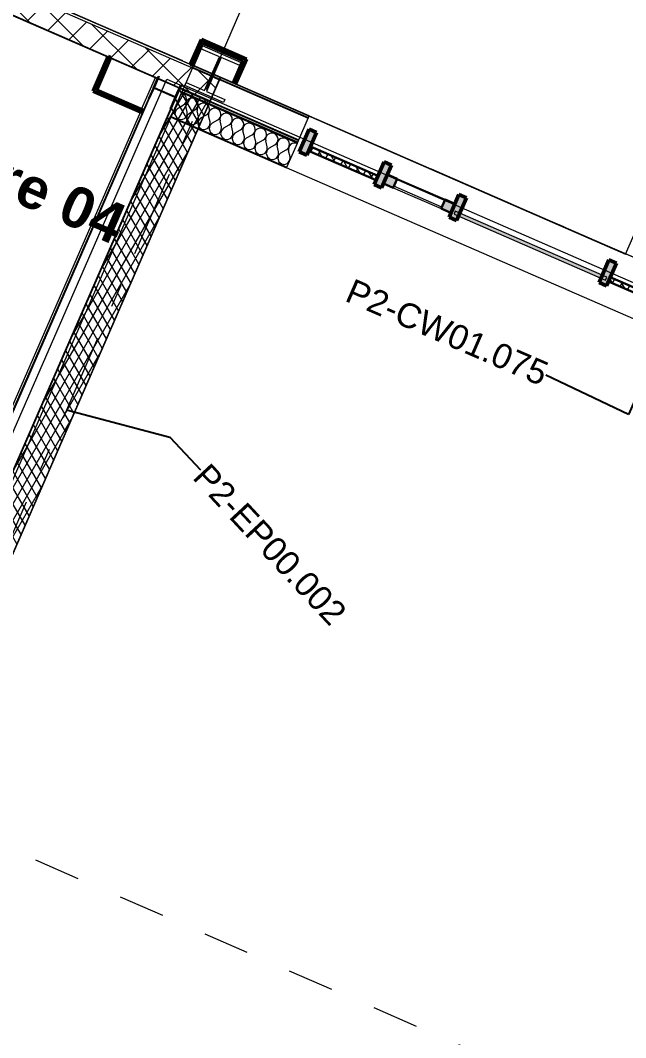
# Model space of a CAD drawing. Header units: millimetres. Extents: x -50172 to 74273, y -80883 to 11206.
# Drawn here: x 46 to 3746, y -54664 to -48443 of the extents above; entities that cross this region are included whole.
import ezdxf
from ezdxf.enums import TextEntityAlignment as Align

# ---------------------------------------------------------------- set-up
doc = ezdxf.new("R2010")
doc.units = ezdxf.units.MM
doc.header["$MEASUREMENT"] = 0
doc.linetypes.add('Dashed', pattern=[564.444447, 282.222223, -282.222223])
doc.linetypes.add('Double Dashed', pattern=[1093.611073, 529.166651, -211.666656, 141.111112, -211.666656])
for name, color, linetype, lineweight, true_color in [('A-25-M_Curtain_Wall_Pen_No__46', 7, 'Continuous', 35, 0x444444), ('A-25-M_Wall_Ext_Pen_No__107', 7, 'Continuous', 15, 0xa6a6a6), ('A-25-M_Wall_Ext_Pen_No__27', 7, 'Continuous', 50, 0x2a2a2a), ('A-25-M_Wall_Int_Pen_No__107', 7, 'Continuous', 15, 0xa6a6a6), ('A-25-M_Wall_Int_Pen_No__27', 7, 'Continuous', 50, 0x2a2a2a), ('New_A-15-MG_Structural_Grid_Phase_2_Pen_No__222', 7, 'Continuous', 13, 0x65af33), ('New_A-25-M_Curtain_Wall_Pen_No__107', 7, 'Continuous', 15, 0xa6a6a6), ('New_A-25-M_Curtain_Wall_Pen_No__144', 7, 'Continuous', 0, 0xc8c8c8), ('New_A-25-M_Curtain_Wall_Pen_No__165', 7, 'Continuous', 0, 0x006060), ('New_A-25-M_Curtain_Wall_Pen_No__27', 7, 'Continuous', 50, 0x2a2a2a), ('New_A-25-M_Curtain_Wall_Pen_No__43', 7, 'Continuous', 30, 0x444444), ('New_A-25-M_Curtain_Wall_Pen_No__46', 7, 'Continuous', 35, 0x444444), ('New_A-25-M_Wall_Ext_Pen_No__107', 7, 'Continuous', 15, 0xa6a6a6), ('New_A-25-M_Wall_Int_Pen_No__107', 7, 'Continuous', 15, 0xa6a6a6), ('New_A-35-M_FFE-Zone_Pen_No__74', 7, 'Continuous', 20, 0x606060), ('New_ArchiCAD Windows_Pen_No__103', 7, 'Continuous', 15, 0xa6a6a6), ('New_ArchiCAD Windows_Pen_No__43', 7, 'Continuous', 30, 0x444444), ('New_ArchiCAD Windows_Pen_No__63', 7, 'Continuous', 20, 0x606060)]:
    doc.layers.add(name, color=color, linetype=linetype, lineweight=lineweight, true_color=true_color)
for name, color, linetype, lineweight in [('A-25-M_Curtain_Wall_Pen_No__85', 8, 'Continuous', 20), ('A-25-M_Wall_Ext_Pen_No__1', 7, 'Continuous', 13), ('A-25-M_Wall_Int_Pen_No__1', 7, 'Continuous', 13), ('A-95-MC_Marker_Section_P2.Marker_Pen_No__1', 7, 'Continuous', 13), ('COLUMN.IFC Import_Pen_No__2', 8, 'Continuous', 15), ('New_A-20-M_Floor_Slab_Pen_No__89', 8, 'Continuous', 20), ('New_A-25-M_Curtain_Wall_Pen_No__1', 7, 'Continuous', 13), ('New_A-25-M_Curtain_Wall_Pen_No__85', 8, 'Continuous', 20), ('New_A-25-M_Wall_Ext_Pen_No__1', 7, 'Continuous', 13), ('New_A-25-M_Wall_Int_Pen_No__1', 7, 'Continuous', 13), ('New_ArchiCAD Doors_Pen_No__1', 7, 'Continuous', 13), ('New_ArchiCAD Doors_Pen_No__87', 8, 'Continuous', 20), ('New_ArchiCAD Windows_Pen_No__83', 8, 'Continuous', 20), ('New_ArchiCAD Zone Stamps_Pen_No__9', 7, 'Continuous', 13)]:
    doc.layers.add(name, color=color, linetype=linetype, lineweight=lineweight)
for name, color, linetype in [('A-25-M_Wall_Int', 7, 'Continuous'), ('A-95-MC_Marker_Section_P2.Marker', 7, 'Continuous'), ('COLUMN.IFC Import', 7, 'Continuous'), ('New_A-15-MG_Structural_Grid_Phase_2', 7, 'Continuous'), ('New_A-20-M_Floor_Slab', 7, 'Continuous'), ('New_A-25-M_Curtain_Wall', 7, 'Continuous'), ('New_A-25-M_Wall_Ext', 7, 'Continuous'), ('New_A-35-M_FFE-Zone', 7, 'Continuous'), ('New_ArchiCAD Doors', 7, 'Continuous')]:
    doc.layers.add(name, color=color, linetype=linetype)
doc.styles.add('GENERATED_STYLE_1', font='')
doc.styles.add('GENERATED_STYLE_3', font='')
doc.styles.add('GENERATED_STYLE_4', font='')
doc.styles.get('GENERATED_STYLE_1').set_extended_font_data('Arial', bold=True)
doc.styles.get('GENERATED_STYLE_3').set_extended_font_data('Arial')
doc.styles.get('GENERATED_STYLE_4').set_extended_font_data('Swis721 BT')
doc.dimstyles.new('GENERATED_STYLE__3', dxfattribs={"dimtxt": 0.18, "dimasz": 273.6, "dimexe": 0.18, "dimexo": 0.0625, "dimgap": 0.09, "dimtad": 0, "dimtih": 1, "dimtoh": 1, "dimdec": 4, "dimzin": 0, "dimdsep": 46, "dimcen": 0.09, "dimadec": 0, "dimazin": 0, "dimtfac": 1, "dimtdec": 4, "dimtmove": 0, "dimatfit": 3, "dimldrblk": 'ARROWHEAD_5', "dimfxl": 1, "dimtolj": 1, "dimtzin": 0, "dimarcsym": 0})
pattern_1 = [(60, (0, 0), (-43.30127, 25), []), (120, (0, 0), (43.30127, 25), [])]
pattern_2 = [(45, (0, 0), (-91.92388, 91.92388), []), (135, (0, 0), (91.92388, 91.92388), [])]
pattern_3 = [(156.4404, (0, 0), (69.2305, 158.76755), [0, -100]), (156.4404, (-80.45, -59.4), (69.2305, 158.76755), [0, -100])]
pattern_4 = [(66.4404, (0, 0), (-158.76755, 69.2305), [0, -100]), (66.4404, (-59.4, 80.45), (-158.76755, 69.2305), [0, -100])]

# ---------------------------------------------------------------- blocks, each defined once
blk = doc.blocks.new('Library_Quiet Study_INB 1303_4_1', base_point=(5012.1, -44459.7))
at = {"layer": 'New_A-35-M_FFE-Zone_Pen_No__74', "linetype": 'Continuous'}
for p, q in [((3746, -49872.4), (8023.6, -40066.6)), ((233.5, -48340.2), (3746, -49872.4)), ((1086.6, -48711.7), (1152.4, -48560.7)), ((1152.4, -48560.7), (1427.7, -48680.7)), ((1427.7, -48680.7), (1361.8, -48831.7)), ((1361.8, -48831.7), (1086.6, -48711.7))]:
    blk.add_line(p, q, dxfattribs=at)
at = {"layer": 'New_ArchiCAD Zone Stamps_Pen_No__9'}
for tag, height, style, p in [('ROOM_NAME', 250, 'GENERATED_STYLE_1', (2597.1, -43676.2)), ('zoneNameLine2', 250, 'GENERATED_STYLE_1', (2408.7, -44108.4)), ('ROOM_NUMBER', 200, 'GENERATED_STYLE_3', (2220.3, -44529.1)), ('measuredAreaCode', 200, 'GENERATED_STYLE_3', (2063.3, -44889.2)), ('ROOM_WALLS_PRM', 200, 'GENERATED_STYLE_3', (2370.7, -45023.2)), ('DUMMY_649', 200, 'GENERATED_STYLE_3', (2860, -45236.6)), ('DUMMY_650', 133.3, 'GENERATED_STYLE_3', (3139.3, -45343.1))]:
    blk.add_attdef(tag, text='', height=height, rotation=336.44041, dxfattribs=dict(at, style=style)).set_placement(p, align=Align.TOP_LEFT)
blk = doc.blocks.new('General Store 04_INB_15_1', base_point=(-1039, -50020.6))
at = {"layer": 'New_A-35-M_FFE-Zone_Pen_No__74', "linetype": 'Continuous'}
for p, q in [((-4617, -46402.6), (-5814.5, -49148.9)), ((1038.8, -48868.8), (-4617, -46402.6)), ((-158.7, -51615.1), (1038.8, -48868.8)), ((-5814.5, -49148.9), (-158.7, -51615.1))]:
    blk.add_line(p, q, dxfattribs=at)
at = {"layer": 'New_ArchiCAD Zone Stamps_Pen_No__9'}
for tag, height, style, p in [('ROOM_NAME', 250, 'GENERATED_STYLE_1', (-1828.7, -48479.8)), ('zoneNameLine2', 250, 'GENERATED_STYLE_1', (-2017.1, -48912)), ('ROOM_NUMBER', 200, 'GENERATED_STYLE_3', (-2205.6, -49332.7)), ('measuredAreaCode', 200, 'GENERATED_STYLE_3', (-2362.6, -49692.8)), ('DUMMY_649', 200, 'GENERATED_STYLE_3', (-2055.2, -49826.8)), ('DUMMY_650', 200, 'GENERATED_STYLE_3', (-1565.8, -50040.2)), ('DUMMY_651', 133.3, 'GENERATED_STYLE_3', (-1286.5, -50146.8))]:
    blk.add_attdef(tag, text='', height=height, rotation=336.44041, dxfattribs=dict(at, style=style)).set_placement(p, align=Align.TOP_LEFT)
blk = doc.blocks.new('Wall_2_1', base_point=(872.2, -48789.8))
at = {"layer": 'A-25-M_Wall_Ext_Pen_No__107', "linetype": 'Continuous'}
h = blk.add_hatch(dxfattribs=at)
h.set_pattern_fill('Concrete_Block_0001', color=256, style=0, pattern_type=2)
h.set_pattern_definition(pattern_2)
h.paths.add_polyline_path([(888.5, -48790), (872.2, -48789.8), (885.9, -48795.8)])
h = blk.add_hatch(dxfattribs=at)
h.set_pattern_fill('Concrete_Block_0001', color=256, style=0, pattern_type=2)
h.set_pattern_definition(pattern_2)
h.paths.add_polyline_path([(888.7, -48797), (891.7, -48790), (888.5, -48790), (885.9, -48795.8)])
h = blk.add_hatch(dxfattribs=at)
h.set_pattern_fill('Concrete_Block_0001', color=256, style=0, pattern_type=2)
h.set_pattern_definition(pattern_2)
h.paths.add_polyline_path([(1020.7, -48854.6), (1048.2, -48791.5), (891.7, -48790), (888.7, -48797)])
h = blk.add_hatch(dxfattribs=at)
h.set_pattern_fill('Concrete_Block_0001', color=256, style=0, pattern_type=2)
h.set_pattern_definition(pattern_2)
h.paths.add_polyline_path([(1023.4, -48855.8), (1051.4, -48791.6), (1048.2, -48791.5), (1020.7, -48854.6)])
h = blk.add_hatch(dxfattribs=at)
h.set_pattern_fill('Concrete_Block_0001', color=256, style=0, pattern_type=2)
h.set_pattern_definition(pattern_2)
h.paths.add_polyline_path([(1023.9, -48856), (1052, -48791.6), (1051.4, -48791.6), (1023.4, -48855.8)])
h = blk.add_hatch(dxfattribs=at)
h.set_pattern_fill('Concrete_Block_0001', color=256, style=0, pattern_type=2)
h.set_pattern_definition(pattern_2)
h.paths.add_polyline_path([(1230.3, -48793.3), (1052, -48791.6), (1023.9, -48856), (1206.1, -48935.5), (1262.1, -48807.1)])
h = blk.add_hatch(dxfattribs=at)
h.set_pattern_fill('Plaster_0001', color=256, style=0, pattern_type=2)
h.set_pattern_definition(pattern_3)
h.paths.add_polyline_path([(1262.1, -48807.1), (1267.9, -48793.7), (1230.3, -48793.3)])
blk.add_hatch(color=256, dxfattribs=at).paths.add_polyline_path([(785.3, -48988.9), (779.4, -49002.7), (793.1, -49008.7), (799.1, -48994.9)])
at = {"layer": 'New_A-25-M_Wall_Ext_Pen_No__107', "linetype": 'Continuous', "lineweight": 0, "true_color": 0x535353}
for points in [[(885.9, -48795.8), (-596, -52194.4), (-593.3, -52195.6), (888.7, -48797)], [(1020.7, -48854.6), (-461.3, -52253.2), (-458.5, -52254.4), (1023.4, -48855.8)]]:
    blk.add_hatch(color=251, dxfattribs=at).paths.add_polyline_path(points)
at = {"layer": 'New_A-25-M_Wall_Ext_Pen_No__107', "linetype": 'Continuous'}
for points in [[(-275.2, -52334.3), (1268.7, -48793.7), (1267.9, -48793.7), (-275.9, -52334)], [(1023.4, -48855.8), (-458.5, -52254.4), (-458.1, -52254.6), (1023.9, -48856)]]:
    blk.add_hatch(color=256, dxfattribs=at).paths.add_polyline_path(points)
h = blk.add_hatch(dxfattribs=at)
h.set_pattern_fill('Plaster_0001', color=256, style=0, pattern_type=2)
h.set_pattern_definition(pattern_4)
h.paths.add_polyline_path([(872.2, -48789.8), (785.3, -48988.9), (799.1, -48994.9), (885.9, -48795.8)])
h = blk.add_hatch(dxfattribs=at)
h.set_pattern_fill('Batt_Insulation_0001', color=256, style=0, pattern_type=2)
h.set_pattern_definition(pattern_1)
h.paths.add_polyline_path([(1023.9, -48856), (-458.1, -52254.6), (-275.9, -52334), (1206.1, -48935.5)])
h = blk.add_hatch(dxfattribs=at)
h.set_pattern_fill('Plaster_0001', color=256, style=0, pattern_type=2)
h.set_pattern_definition(pattern_4)
h.paths.add_polyline_path([(779.4, -49002.7), (-609.8, -52188.4), (-596, -52194.4), (793.1, -49008.7)])
at = {"layer": 'A-25-M_Wall_Ext_Pen_No__1', "linetype": 'Continuous'}
for p, q in [((872.2, -48789.8), (885.9, -48795.8)), ((885.9, -48795.8), (888.7, -48797)), ((888.7, -48797), (1020.7, -48854.6)), ((1230.3, -48793.3), (1262.1, -48807.1)), ((1020.7, -48854.6), (1023.4, -48855.8)), ((1023.4, -48855.8), (1023.9, -48856)), ((1023.9, -48856), (1206.1, -48935.5))]:
    blk.add_line(p, q, dxfattribs=at)
at = {"layer": 'A-25-M_Wall_Ext_Pen_No__27', "linetype": 'Continuous'}
for p, q in [((779.4, -49002.7), (793.1, -49008.7)), ((799.1, -48994.9), (785.3, -48988.9))]:
    blk.add_line(p, q, dxfattribs=at)
at = {"layer": 'New_A-25-M_Wall_Ext_Pen_No__1', "linetype": 'Continuous'}
for p, q in [((-593.3, -52195.6), (888.7, -48797)), ((799.1, -48994.9), (885.9, -48795.8)), ((1206.1, -48935.5), (1262.1, -48807.1)), ((1262.1, -48807.1), (1267.9, -48793.7)), ((-461.3, -52253.2), (1020.7, -48854.6)), ((-458.5, -52254.4), (1023.4, -48855.8)), ((-458.1, -52254.6), (1023.9, -48856)), ((-275.9, -52334), (1206.1, -48935.5)), ((-596, -52194.4), (793.1, -49008.7)), ((793.1, -49008.7), (799.1, -48994.9))]:
    blk.add_line(p, q, dxfattribs=at)
at = {"layer": 'New_A-25-M_Wall_Ext_Pen_No__1', "linetype": 'Continuous', "flags": 128}
for points in [[(-275.2, -52334.3), (1268.7, -48793.7)], [(872.2, -48789.8), (785.3, -48988.9)], [(779.4, -49002.7), (-609.8, -52188.4)], [(-596, -52194.4), (-609.8, -52188.4)], [(-593.3, -52195.6), (-596, -52194.4)], [(-461.3, -52253.2), (-593.3, -52195.6)], [(-458.5, -52254.4), (-461.3, -52253.2)], [(-458.1, -52254.6), (-458.5, -52254.4)], [(-275.9, -52334), (-458.1, -52254.6)], [(-275.2, -52334.3), (-275.9, -52334)]]:
    blk.add_lwpolyline(points, dxfattribs=at)
blk = doc.blocks.new('Slab_68_1', base_point=(-21326.2, -27554.7))
at = {"layer": 'New_A-20-M_Floor_Slab_Pen_No__89', "linetype": 'Continuous', "flags": 128}
blk.add_lwpolyline([(-1528.2, -54467.3), (942, -48802.4), (12486.7, -53836.5), (17939.8, -41330.7), (16985.7, -40914.7), (17767.9, -39120.9), (18360.6, -39379.3), (18576.1, -38885), (18937.5, -39042.6), (20222.1, -36096.6), (17437.6, -34882.5), (19407.7, -30364.3), (10989.4, -26693.5), (18941.3, -8457.3)], dxfattribs=at)
blk = doc.blocks.new('Curtain Wall_2_1')
at = {"layer": 'New_A-25-M_Curtain_Wall_Pen_No__107', "linetype": 'Continuous'}
h = blk.add_hatch(dxfattribs=at)
h.set_pattern_fill('Batt_Insulation_0001', color=256, style=0, pattern_type=2)
h.set_pattern_definition(pattern_1)
h.paths.add_polyline_path([(2220.3, -49419.8), (2231.4, -49394.1), (1818.9, -49214.3), (1807.8, -49239.9)])
h = blk.add_hatch(dxfattribs=at)
h.set_pattern_fill('Batt_Insulation_0001', color=256, style=0, pattern_type=2)
h.set_pattern_definition(pattern_1)
h.paths.add_polyline_path([(4053.6, -50219), (4064.8, -50193.3), (3652.3, -50013.5), (3641.1, -50039.2)])
h = blk.add_hatch(dxfattribs=at)
h.set_pattern_fill('Batt_Insulation_0001', color=256, style=0, pattern_type=2)
h.set_pattern_definition(pattern_1)
h.paths.add_polyline_path([(6345.3, -51218.1), (6356.5, -51192.4), (5485.7, -50812.8), (5474.5, -50838.4)])
at = {"layer": 'New_A-25-M_Curtain_Wall_Pen_No__144', "linetype": 'Continuous'}
for points in [[(1750.3, -49246.5), (1796.2, -49266.5), (1856.5, -49128.1), (1810.7, -49108.1)], [(2208.7, -49446.4), (2254.5, -49466.3), (2314.8, -49327.9), (2269, -49307.9)], [(2667, -49646.2), (2712.8, -49666.1), (2773.2, -49527.7), (2727.4, -49507.7)], [(3583.7, -50045.8), (3629.5, -50065.8), (3689.9, -49927.3), (3644, -49907.4)], [(4042, -50245.6), (4087.9, -50265.6), (4148.2, -50127.2), (4102.4, -50107.2)], [(4500.4, -50445.4), (4546.2, -50465.4), (4606.5, -50327), (4560.7, -50307)], [(5417, -50845), (5462.9, -50865), (5523.2, -50726.6), (5477.4, -50706.6)], [(6333.7, -51244.6), (6379.6, -51264.6), (6439.9, -51126.2), (6394.1, -51106.2)]]:
    blk.add_hatch(color=256, dxfattribs=at).paths.add_polyline_path(points)
at = {"layer": 'New_A-25-M_Curtain_Wall_Pen_No__165', "linetype": 'Continuous', "lineweight": 0, "true_color": 0x001818}
for points in [[(2696.9, -49627.6), (3622.8, -50031.2), (3630.8, -50012.9), (2704.9, -49609.2)], [(4530.3, -50426.8), (5456.1, -50830.4), (5464.1, -50812.1), (4538.3, -50408.5)]]:
    blk.add_hatch(color=168, dxfattribs=at).paths.add_polyline_path(points)
at = {"layer": 'New_ArchiCAD Windows_Pen_No__103', "linetype": 'Continuous'}
for points in [[(2265.9, -49440.2), (2325.5, -49466.2), (2349.5, -49411.2), (2289.9, -49385.2)], [(2702.4, -49565), (2642.8, -49539.1), (2618.8, -49594.1), (2678.4, -49620)], [(4099.3, -50239.5), (4158.8, -50265.4), (4182.8, -50210.4), (4123.2, -50184.5)], [(4535.7, -50364.3), (4476.2, -50338.3), (4452.2, -50393.3), (4511.8, -50419.3)]]:
    blk.add_hatch(color=256, dxfattribs=at).paths.add_polyline_path(points)
at = {"layer": 'New_A-25-M_Curtain_Wall_Pen_No__1', "linetype": 'Continuous'}
for p, q in [((2704.9, -49609.2), (2696.9, -49627.6)), ((2696.9, -49627.6), (3622.8, -50031.2)), ((3630.8, -50012.9), (2704.9, -49609.2)), ((3622.8, -50031.2), (3630.8, -50012.9)), ((4538.3, -50408.5), (4530.3, -50426.8)), ((4530.3, -50426.8), (5456.1, -50830.4)), ((5464.1, -50812.1), (4538.3, -50408.5)), ((5456.1, -50830.4), (5464.1, -50812.1))]:
    blk.add_line(p, q, dxfattribs=at)
at = {"layer": 'New_A-25-M_Curtain_Wall_Pen_No__27', "linetype": 'Continuous'}
for p, q in [((1810.7, -49108.1), (1750.3, -49246.5)), ((1796.2, -49266.5), (1856.5, -49128.1)), ((1856.5, -49128.1), (1810.7, -49108.1)), ((1750.3, -49246.5), (1796.2, -49266.5)), ((2269, -49307.9), (2208.7, -49446.4)), ((2254.5, -49466.3), (2314.8, -49327.9)), ((2314.8, -49327.9), (2269, -49307.9)), ((2208.7, -49446.4), (2254.5, -49466.3)), ((2727.4, -49507.7), (2667, -49646.2)), ((2773.2, -49527.7), (2727.4, -49507.7)), ((2712.8, -49666.1), (2773.2, -49527.7)), ((2667, -49646.2), (2712.8, -49666.1)), ((3644, -49907.4), (3583.7, -50045.8)), ((3629.5, -50065.8), (3689.9, -49927.3)), ((3689.9, -49927.3), (3644, -49907.4)), ((3583.7, -50045.8), (3629.5, -50065.8)), ((4102.4, -50107.2), (4042, -50245.6)), ((4087.9, -50265.6), (4148.2, -50127.2)), ((4148.2, -50127.2), (4102.4, -50107.2)), ((4042, -50245.6), (4087.9, -50265.6)), ((4560.7, -50307), (4500.4, -50445.4)), ((4606.5, -50327), (4560.7, -50307)), ((4546.2, -50465.4), (4606.5, -50327)), ((4500.4, -50445.4), (4546.2, -50465.4)), ((5477.4, -50706.6), (5417, -50845)), ((5462.9, -50865), (5523.2, -50726.6)), ((5523.2, -50726.6), (5477.4, -50706.6)), ((5417, -50845), (5462.9, -50865)), ((6394.1, -51106.2), (6333.7, -51244.6)), ((6379.6, -51264.6), (6439.9, -51126.2)), ((6439.9, -51126.2), (6394.1, -51106.2)), ((6333.7, -51244.6), (6379.6, -51264.6))]:
    blk.add_line(p, q, dxfattribs=at)
at = {"layer": 'New_A-25-M_Curtain_Wall_Pen_No__43', "linetype": 'Continuous'}
for p, q in [((1807.8, -49239.9), (2220.3, -49419.8)), ((2231.4, -49394.1), (1818.9, -49214.3)), ((4064.8, -50193.3), (3652.3, -50013.5)), ((3641.1, -50039.2), (4053.6, -50219)), ((6356.5, -51192.4), (5485.7, -50812.8)), ((5474.5, -50838.4), (6345.3, -51218.1))]:
    blk.add_line(p, q, dxfattribs=at)
at = {"layer": 'New_ArchiCAD Windows_Pen_No__43', "linetype": 'Continuous'}
for p, q in [((2289.9, -49385.2), (2265.9, -49440.2)), ((2349.5, -49411.2), (2289.9, -49385.2)), ((2265.9, -49440.2), (2325.5, -49466.2)), ((2325.5, -49466.2), (2349.5, -49411.2)), ((2642.8, -49539.1), (2618.8, -49594.1)), ((2702.4, -49565), (2642.8, -49539.1)), ((2678.4, -49620), (2702.4, -49565)), ((2618.8, -49594.1), (2678.4, -49620)), ((4123.2, -50184.5), (4099.3, -50239.5)), ((4182.8, -50210.4), (4123.2, -50184.5)), ((4099.3, -50239.5), (4158.8, -50265.4)), ((4158.8, -50265.4), (4182.8, -50210.4)), ((4476.2, -50338.3), (4452.2, -50393.3)), ((4535.7, -50364.3), (4476.2, -50338.3)), ((4511.8, -50419.3), (4535.7, -50364.3)), ((4452.2, -50393.3), (4511.8, -50419.3))]:
    blk.add_line(p, q, dxfattribs=at)
at = {"layer": 'New_ArchiCAD Windows_Pen_No__63', "linetype": 'Continuous'}
for p, q in [((2622.8, -49584.9), (2329.5, -49457)), ((4456.2, -50384.1), (4162.8, -50256.3))]:
    blk.add_line(p, q, dxfattribs=at)
at = {"layer": 'New_ArchiCAD Windows_Pen_No__83', "linetype": 'Continuous'}
for p, q in [((2642.8, -49539.1), (2349.5, -49411.2)), ((2325.5, -49466.2), (2618.8, -49594.1)), ((4476.2, -50338.3), (4182.8, -50210.4)), ((4158.8, -50265.4), (4452.2, -50393.3))]:
    blk.add_line(p, q, dxfattribs=at)
blk = doc.blocks.new('*X224')
at = {"layer": 'New_A-25-M_Wall_Ext_Pen_No__107', "linetype": 'Continuous'}
for p, q in [((1039.5, -48892.2), (1029.8, -48889.5)), ((1048.5, -48897.7), (1039.5, -48892.2)), ((1043.1, -48960.3), (1051.5, -48953.9)), ((1055.6, -48905.4), (1048.5, -48897.7)), ((1051.5, -48953.9), (1057.7, -48945.4)), ((1060.4, -48914.8), (1055.6, -48905.4)), ((1058, -48945.6), (1056.1, -48955.9)), ((1056.1, -48955.9), (1057.1, -48966.4)), ((1057.7, -48945.4), (1061.5, -48935.6)), ((1062.7, -48936.1), (1058, -48945.6)), ((1062.4, -48925.1), (1060.4, -48914.8)), ((1061.5, -48935.6), (1062.4, -48925.1)), ((1069.7, -48928.4), (1062.7, -48936.1)), ((1078.7, -48922.8), (1069.7, -48928.4)), ((1088.7, -48919.9), (1078.7, -48922.8)), ((1099.3, -48919.8), (1088.7, -48919.9)), ((1109.4, -48922.7), (1099.3, -48919.8)), ((1118.3, -48928.2), (1109.4, -48922.7)), ((1125.5, -48935.9), (1118.3, -48928.2)), ((1130.2, -48945.3), (1125.5, -48935.9)), ((1132.2, -48955.6), (1130.2, -48945.3)), ((1131.3, -48966.1), (1132.2, -48955.6)), ((1148.5, -48953.2), (1139.6, -48958.8)), ((1158.6, -48950.3), (1148.5, -48953.2)), ((1169.1, -48950.3), (1158.6, -48950.3)), ((1179.2, -48953.1), (1169.1, -48950.3)), ((1188.2, -48958.6), (1179.2, -48953.1)), ((975.3, -49014.6), (983.4, -49011)), ((983.4, -49011), (995.1, -48993.8)), ((995.4, -48993.9), (990.7, -49014.2)), ((990.7, -49014.2), (997.5, -49033.9)), ((996, -48973), (995.1, -48969.1)), ((995.1, -48993.8), (996, -48973)), ((1010, -48979.1), (995.4, -48993.9)), ((1010, -48979.1), (1043.1, -48960.3)), ((1065.9, -49003.4), (1057.1, -48966.4)), ((1064.9, -49024.2), (1065.9, -49003.4)), ((1079.8, -49009.5), (1065.2, -49024.4)), ((1079.8, -49009.5), (1113, -48990.7)), ((1113, -48990.7), (1121.3, -48984.3)), ((1121.3, -48984.3), (1127.6, -48975.9)), ((1127.8, -48976), (1125.9, -48986.3)), ((1125.9, -48986.3), (1126.9, -48996.8)), ((1135.7, -49033.9), (1126.9, -48996.8)), ((1127.6, -48975.9), (1131.3, -48966.1)), ((1132.5, -48966.6), (1127.8, -48976)), ((1139.6, -48958.8), (1132.5, -48966.6)), ((1182.8, -49021.2), (1191.1, -49014.8)), ((1195.3, -48966.3), (1188.2, -48958.6)), ((1191.1, -49014.8), (1197.4, -49006.3)), ((1200, -48975.7), (1195.3, -48966.3)), ((1197.7, -49006.5), (1195.8, -49016.8)), ((1195.8, -49016.8), (1196.8, -49027.3)), ((1197.4, -49006.3), (1201.1, -48996.5)), ((1202.4, -48997), (1197.7, -49006.5)), ((1202, -48986), (1200, -48975.7)), ((1201.1, -48996.5), (1202, -48986)), ((1209.4, -48989.3), (1202.4, -48997)), ((1218.3, -48983.7), (1209.4, -48989.3)), ((1228.4, -48980.8), (1218.3, -48983.7)), ((1238.9, -48980.7), (1228.4, -48980.8)), ((1249.1, -48983.6), (1238.9, -48980.7)), ((1258, -48989.1), (1249.1, -48983.6)), ((1265.1, -48996.8), (1258, -48989.1)), ((1269.9, -49006.2), (1265.1, -48996.8)), ((1271.9, -49016.5), (1269.9, -49006.2)), ((1271, -49027), (1271.9, -49016.5)), ((1288.2, -49014.2), (1279.3, -49019.7)), ((1298.3, -49011.2), (1288.2, -49014.2)), ((1308.8, -49011.2), (1298.3, -49011.2)), ((1318.9, -49014), (1308.8, -49011.2)), ((1327.9, -49019.5), (1318.9, -49014)), ((997.5, -49033.9), (1013.6, -49047.1)), ((1013.6, -49047.1), (1034.2, -49049.9)), ((1034.2, -49049.9), (1053.2, -49041.4)), ((1053.2, -49041.4), (1064.9, -49024.2)), ((1065.2, -49024.4), (1060.6, -49044.7)), ((1060.6, -49044.7), (1067.3, -49064.4)), ((1067.3, -49064.4), (1083.4, -49077.6)), ((1083.4, -49077.6), (1104, -49080.4)), ((1104, -49080.4), (1123, -49071.9)), ((1123, -49071.9), (1134.8, -49054.7)), ((1135.1, -49054.8), (1130.4, -49075.1)), ((1130.4, -49075.1), (1137.2, -49094.8)), ((1134.8, -49054.7), (1135.7, -49033.9)), ((1149.7, -49040), (1135.1, -49054.8)), ((1149.7, -49040), (1182.8, -49021.2)), ((1205.5, -49064.3), (1196.8, -49027.3)), ((1204.6, -49085.1), (1205.5, -49064.3)), ((1219.5, -49070.4), (1204.9, -49085.3)), ((1219.5, -49070.4), (1252.6, -49051.6)), ((1252.6, -49051.6), (1261, -49045.2)), ((1261, -49045.2), (1267.2, -49036.8)), ((1267.5, -49036.9), (1265.6, -49047.3)), ((1265.6, -49047.3), (1266.6, -49057.7)), ((1275.4, -49094.8), (1266.6, -49057.7)), ((1267.2, -49036.8), (1271, -49027)), ((1272.2, -49027.5), (1267.5, -49036.9)), ((1279.3, -49019.7), (1272.2, -49027.5)), ((1322.5, -49082.1), (1330.8, -49075.7)), ((1335, -49027.3), (1327.9, -49019.5)), ((1330.8, -49075.7), (1337.1, -49067.3)), ((1339.7, -49036.6), (1335, -49027.3)), ((1337.4, -49067.4), (1335.5, -49077.7)), ((1335.5, -49077.7), (1336.4, -49088.2)), ((1337.1, -49067.3), (1340.8, -49057.4)), ((1342, -49058), (1337.4, -49067.4)), ((1341.7, -49047), (1339.7, -49036.6)), ((1340.8, -49057.4), (1341.7, -49047)), ((1349.1, -49050.2), (1342, -49058)), ((1358, -49044.6), (1349.1, -49050.2)), ((1368.1, -49041.7), (1358, -49044.6)), ((1378.6, -49041.7), (1368.1, -49041.7)), ((1388.7, -49044.5), (1378.6, -49041.7)), ((1397.7, -49050), (1388.7, -49044.5)), ((1404.8, -49057.7), (1397.7, -49050)), ((1409.6, -49067.1), (1404.8, -49057.7)), ((1411.6, -49077.4), (1409.6, -49067.1)), ((1410.7, -49087.9), (1411.6, -49077.4)), ((1418.9, -49080.6), (1411.9, -49088.4)), ((1427.8, -49075.1), (1418.9, -49080.6)), ((1437.9, -49072.1), (1427.8, -49075.1)), ((1448.5, -49072.1), (1437.9, -49072.1)), ((1458.6, -49074.9), (1448.5, -49072.1)), ((1467.5, -49080.4), (1458.6, -49074.9)), ((1474.7, -49088.2), (1467.5, -49080.4)), ((1137.2, -49094.8), (1153.2, -49108)), ((1153.2, -49108), (1173.9, -49110.8)), ((1173.9, -49110.8), (1192.9, -49102.3)), ((1192.9, -49102.3), (1204.6, -49085.1)), ((1204.9, -49085.3), (1200.3, -49105.6)), ((1200.3, -49105.6), (1207, -49125.3)), ((1207, -49125.3), (1223.1, -49138.5)), ((1223.1, -49138.5), (1243.7, -49141.3)), ((1243.7, -49141.3), (1262.7, -49132.8)), ((1262.7, -49132.8), (1274.4, -49115.6)), ((1274.7, -49115.7), (1270.1, -49136)), ((1270.1, -49136), (1276.8, -49155.7)), ((1274.4, -49115.6), (1275.4, -49094.8)), ((1289.3, -49100.9), (1274.7, -49115.7)), ((1289.3, -49100.9), (1322.5, -49082.1)), ((1345.2, -49125.2), (1336.4, -49088.2)), ((1344.3, -49146), (1345.2, -49125.2)), ((1359.2, -49131.3), (1344.6, -49146.2)), ((1359.2, -49131.3), (1392.3, -49112.5)), ((1392.3, -49112.5), (1400.7, -49106.1)), ((1400.7, -49106.1), (1406.9, -49097.7)), ((1407.2, -49097.8), (1405.3, -49108.2)), ((1405.3, -49108.2), (1406.3, -49118.6)), ((1415.1, -49155.7), (1406.3, -49118.6)), ((1406.9, -49097.7), (1410.7, -49087.9)), ((1411.9, -49088.4), (1407.2, -49097.8)), ((1429, -49161.8), (1462.2, -49143)), ((1462.2, -49143), (1470.5, -49136.6)), ((1470.5, -49136.6), (1476.8, -49128.2)), ((1479.4, -49097.5), (1474.7, -49088.2)), ((1477, -49128.3), (1475.1, -49138.6)), ((1475.1, -49138.6), (1476.1, -49149.1)), ((1476.8, -49128.2), (1480.5, -49118.3)), ((1481.7, -49118.9), (1477, -49128.3)), ((1481.4, -49107.9), (1479.4, -49097.5)), ((1480.5, -49118.3), (1481.4, -49107.9)), ((1488.8, -49111.1), (1481.7, -49118.9)), ((1497.7, -49105.5), (1488.8, -49111.1)), ((1507.8, -49102.6), (1497.7, -49105.5)), ((1518.3, -49102.6), (1507.8, -49102.6)), ((1528.4, -49105.4), (1518.3, -49102.6)), ((1537.4, -49110.9), (1528.4, -49105.4)), ((1544.5, -49118.6), (1537.4, -49110.9)), ((1549.2, -49128), (1544.5, -49118.6)), ((1551.2, -49138.3), (1549.2, -49128)), ((1550.3, -49148.8), (1551.2, -49138.3)), ((1558.6, -49141.5), (1551.5, -49149.3)), ((1567.5, -49136), (1558.6, -49141.5)), ((1577.6, -49133.1), (1567.5, -49136)), ((1588.1, -49133), (1577.6, -49133.1)), ((1598.3, -49135.8), (1588.1, -49133)), ((1607.2, -49141.3), (1598.3, -49135.8)), ((1614.3, -49149.1), (1607.2, -49141.3)), ((1276.8, -49155.7), (1292.9, -49168.9)), ((1292.9, -49168.9), (1313.5, -49171.7)), ((1313.5, -49171.7), (1332.6, -49163.3)), ((1332.6, -49163.3), (1344.3, -49146)), ((1344.6, -49146.2), (1339.9, -49166.5)), ((1339.9, -49166.5), (1346.7, -49186.2)), ((1346.7, -49186.2), (1362.8, -49199.4)), ((1362.8, -49199.4), (1383.4, -49202.2)), ((1383.4, -49202.2), (1402.4, -49193.7)), ((1402.4, -49193.7), (1414.1, -49176.5)), ((1414.4, -49176.6), (1409.8, -49196.9)), ((1409.8, -49196.9), (1416.5, -49216.6)), ((1414.1, -49176.5), (1415.1, -49155.7)), ((1429, -49161.8), (1414.4, -49176.6)), ((1484.9, -49186.2), (1476.1, -49149.1)), ((1484, -49207), (1484.9, -49186.2)), ((1498.9, -49192.2), (1484.2, -49207.1)), ((1498.9, -49192.2), (1532, -49173.4)), ((1532, -49173.4), (1540.3, -49167)), ((1540.3, -49167), (1546.6, -49158.6)), ((1546.9, -49158.7), (1545, -49169.1)), ((1545, -49169.1), (1546, -49179.5)), ((1554.7, -49216.6), (1546, -49179.5)), ((1546.6, -49158.6), (1550.3, -49148.8)), ((1551.5, -49149.3), (1546.9, -49158.7)), ((1568.7, -49222.7), (1601.8, -49203.9)), ((1601.8, -49203.9), (1610.2, -49197.5)), ((1610.2, -49197.5), (1616.4, -49189.1)), ((1619.1, -49158.4), (1614.3, -49149.1)), ((1616.7, -49189.2), (1614.8, -49199.5)), ((1614.8, -49199.5), (1615.8, -49210)), ((1616.4, -49189.1), (1620.2, -49179.2)), ((1621.4, -49179.8), (1616.7, -49189.2)), ((1621.1, -49168.8), (1619.1, -49158.4)), ((1620.2, -49179.2), (1621.1, -49168.8)), ((1628.4, -49172), (1621.4, -49179.8)), ((1637.4, -49166.4), (1628.4, -49172)), ((1647.5, -49163.5), (1637.4, -49166.4)), ((1658, -49163.5), (1647.5, -49163.5)), ((1668.1, -49166.3), (1658, -49163.5)), ((1677.1, -49171.8), (1668.1, -49166.3)), ((1684.2, -49179.5), (1677.1, -49171.8)), ((1688.9, -49188.9), (1684.2, -49179.5)), ((1690.9, -49199.2), (1688.9, -49188.9)), ((1690, -49209.7), (1690.9, -49199.2)), ((1698.3, -49202.4), (1691.2, -49210.2)), ((1707.2, -49196.9), (1698.3, -49202.4)), ((1717.3, -49194), (1707.2, -49196.9)), ((1727.8, -49193.9), (1717.3, -49194)), ((1737.9, -49196.7), (1727.8, -49193.9)), ((1416.5, -49216.6), (1432.6, -49229.8)), ((1432.6, -49229.8), (1453.2, -49232.6)), ((1453.2, -49232.6), (1472.2, -49224.2)), ((1472.2, -49224.2), (1484, -49207)), ((1484.2, -49207.1), (1479.6, -49227.4)), ((1479.6, -49227.4), (1486.3, -49247.1)), ((1486.3, -49247.1), (1502.4, -49260.3)), ((1502.4, -49260.3), (1523.1, -49263.1)), ((1523.1, -49263.1), (1542.1, -49254.6)), ((1542.1, -49254.6), (1553.8, -49237.4)), ((1554.1, -49237.5), (1549.5, -49257.8)), ((1549.5, -49257.8), (1556.2, -49277.5)), ((1553.8, -49237.4), (1554.7, -49216.6)), ((1568.7, -49222.7), (1554.1, -49237.5)), ((1624.6, -49247.1), (1615.8, -49210)), ((1623.6, -49267.9), (1624.6, -49247.1)), ((1638.5, -49253.2), (1623.9, -49268)), ((1638.5, -49253.2), (1671.7, -49234.4)), ((1671.7, -49234.4), (1680, -49228)), ((1680, -49228), (1686.3, -49219.5)), ((1686.6, -49219.6), (1684.7, -49230)), ((1684.7, -49230), (1685.6, -49240.4)), ((1694.4, -49277.5), (1685.6, -49240.4)), ((1686.3, -49219.5), (1690, -49209.7)), ((1691.2, -49210.2), (1686.6, -49219.6)), ((1556.2, -49277.5), (1572.3, -49290.8)), ((1572.3, -49290.8), (1592.9, -49293.5)), ((1592.9, -49293.5), (1611.9, -49285.1)), ((1611.9, -49285.1), (1623.6, -49267.9)), ((1623.9, -49268), (1619.3, -49288.3)), ((1619.3, -49288.3), (1626, -49308)), ((1626, -49308), (1642.1, -49321.2)), ((1642.1, -49321.2), (1662.7, -49324)), ((1662.7, -49324), (1681.8, -49315.5)), ((1681.8, -49315.5), (1693.5, -49298.3)), ((1693.5, -49298.3), (1694.4, -49277.5))]:
    blk.add_line(p, q, dxfattribs=at)
blk = doc.blocks.new('Simple Door Opening_2')
at = {"layer": 'New_ArchiCAD Doors_Pen_No__1', "linetype": 'Continuous'}
for p, q in [((-2556, 345), (-2556, 332.5)), ((-2556, 332.5), (-2556, 329.5)), ((-2556, 329.5), (-2556, 185.5)), ((2556, 332.5), (2556, 345)), ((2556, 329.5), (2556, 332.5)), ((2556, 185.5), (2556, 329.5)), ((-2556, 185.5), (-2556, 182.5)), ((-2556, 182.5), (-2556, 170.5)), ((-2556, 170.5), (-2556, 164.5)), ((-2556, 164.5), (-2556, 4.5)), ((2556, 182.5), (2556, 185.5)), ((2556, 170.5), (2556, 182.5)), ((2556, 164.5), (2556, 170.5)), ((2556, 4.5), (2556, 164.5)), ((-2556, 4.5), (-2556, 0)), ((2556, 0), (2556, 4.5))]:
    blk.add_line(p, q, dxfattribs=at)
at = {"layer": 'New_ArchiCAD Doors_Pen_No__87', "linetype": 'Continuous'}
for p, q in [((2556, 345), (-2556, 345)), ((-2556, 0), (2556, 0))]:
    blk.add_line(p, q, dxfattribs=at)
blk = doc.blocks.new('Wall_3_1', base_point=(1104.1, -48719.3))
at = {"layer": 'New_A-25-M_Wall_Ext_Pen_No__107', "linetype": 'Continuous', "lineweight": 0, "true_color": 0x535353}
for points in [[(1097.9, -48733.5), (1805.4, -49042), (1806.6, -49039.3), (1099.1, -48730.7)], [(1039.1, -48868.2), (1746.6, -49176.7), (1747.8, -49174), (1040.3, -48865.5)]]:
    blk.add_hatch(color=251, dxfattribs=at).paths.add_polyline_path(points)
at = {"layer": 'New_A-25-M_Wall_Ext_Pen_No__107', "linetype": 'Continuous'}
for points in [[(1811.6, -49027.8), (1104.1, -48719.3), (1099.1, -48730.7), (1806.6, -49039.3)], [(1034.3, -48879.2), (1741.8, -49187.7), (1746.6, -49176.7), (1039.1, -48868.2)]]:
    blk.add_hatch(color=256, dxfattribs=at).paths.add_polyline_path(points)
h = blk.add_hatch(dxfattribs=at)
h.set_pattern_fill('Plaster_0001', color=256, style=0, pattern_type=2)
h.set_pattern_definition([(0, (0, 0), (0, 173.2051), [0, -100]), (0, (50, 86.6), (0, 173.2051), [0, -100])])
h.paths.add_polyline_path([(966.2, -49035.5), (1673.7, -49344), (1675.5, -49339.9), (968, -49031.4)])
at = {"layer": 'New_A-25-M_Wall_Ext_Pen_No__1', "linetype": 'Continuous'}
for p, q in [((1097.9, -48733.5), (1805.4, -49042)), ((1806.6, -49039.3), (1099.1, -48730.7)), ((1031.9, -48884.7), (1739.4, -49193.2)), ((1034.3, -48879.2), (1741.8, -49187.7)), ((1039.1, -48868.2), (1746.6, -49176.7)), ((1040.3, -48865.5), (1747.8, -49174)), ((968, -49031.4), (1675.5, -49339.9))]:
    blk.add_line(p, q, dxfattribs=at)
at = {"layer": 'New_A-25-M_Wall_Ext_Pen_No__1', "linetype": 'Continuous', "flags": 128}
for points in [[(1104.1, -48719.3), (966.2, -49035.5)], [(1348.1, -48825.7), (1104.1, -48719.3)], [(1811.6, -49027.8), (1361.8, -48831.7)], [(966.2, -49035.5), (1673.7, -49344)]]:
    blk.add_lwpolyline(points, dxfattribs=at)
at = {"layer": 'New_A-25-M_Wall_Ext', "color": 250, "lineweight": 50, "true_color": 0x2a2a2a}
blk.add_blockref('*X224', (0, 0), dxfattribs=at)
at = {"layer": 'New_ArchiCAD Doors', "color": 251, "linetype": 'Continuous', "lineweight": 20, "true_color": 0x606060, "xscale": -1, "zscale": 1000, "rotation": 336.4404115839927}
blk.add_blockref('Simple Door Opening_2', (4016.6, -50365.7), dxfattribs=at)
blk = doc.blocks.new('*X416')
at = {"layer": 'New_A-25-M_Wall_Int_Pen_No__107', "linetype": 'Continuous'}
for p, q in [((98.9, -48296.8), (95.6, -48298.5)), ((104.9, -48295.6), (98.9, -48296.8)), ((103.3, -48285.5), (103.5, -48286.3)), ((103.5, -48286.3), (106.7, -48291.4)), ((110.9, -48296.2), (104.9, -48295.6)), ((106.7, -48291.4), (111.2, -48295.5)), ((116.6, -48298.3), (110.9, -48296.2)), ((111.2, -48295.5), (116.6, -48298.1)), ((116.6, -48298.1), (122.6, -48299.2)), ((121.4, -48301.9), (116.6, -48298.3)), ((125.1, -48306.7), (121.4, -48301.9)), ((122.6, -48299.2), (128.6, -48298.7)), ((128.6, -48312.9), (125.1, -48306.7)), ((131.8, -48297.9), (128.6, -48298.7)), ((169.3, -48330.6), (175, -48323.7)), ((175, -48323.7), (175.9, -48317.1))]:
    blk.add_line(p, q, dxfattribs=at)
blk = doc.blocks.new('Wall_102_1', base_point=(-4347.6, -46513.8))
at = {"layer": 'A-25-M_Wall_Int_Pen_No__107', "linetype": 'Continuous'}
h = blk.add_hatch(dxfattribs=at)
h.set_pattern_fill('Concrete_Block_0001', color=256, style=0, pattern_type=2)
h.set_pattern_definition(pattern_2)
h.paths.add_polyline_path([(1230.3, -48793.3), (-4291.6, -46385.4), (-4347.6, -46513.8), (872.2, -48789.8)])
h = blk.add_hatch(dxfattribs=at)
h.set_pattern_fill('Plaster_0001', color=256, style=0, pattern_type=2)
h.set_pattern_definition(pattern_3)
h.paths.add_polyline_path([(80.6, -48275.6), (-4285.6, -46371.7), (-4291.6, -46385.4), (74.6, -48289.3)])
h = blk.add_hatch(dxfattribs=at)
h.set_pattern_fill('Plaster_0001', color=256, style=0, pattern_type=2)
h.set_pattern_definition(pattern_3)
h.paths.add_polyline_path([(188.2, -48338.9), (1230.3, -48793.3), (1267.9, -48793.7), (1268.1, -48793.4), (194.2, -48325.1)])
at = {"layer": 'New_A-25-M_Wall_Int_Pen_No__107', "linetype": 'Continuous'}
for points in [[(74.6, -48289.3), (88.3, -48295.3), (94.3, -48281.6), (80.6, -48275.6)], [(174.5, -48332.9), (188.2, -48338.9), (194.2, -48325.1), (180.5, -48319.1)], [(1267.9, -48793.7), (1268.7, -48793.7), (1268.1, -48793.4)]]:
    blk.add_hatch(color=256, dxfattribs=at).paths.add_polyline_path(points)
at = {"layer": 'New_A-25-M_Wall_Int_Pen_No__107', "linetype": 'Continuous', "lineweight": 0, "true_color": 0x535353}
for points in [[(88.3, -48295.3), (89.2, -48295.7), (95.2, -48282), (94.3, -48281.6)], [(173.6, -48332.5), (174.5, -48332.9), (180.5, -48319.1), (179.6, -48318.7)]]:
    blk.add_hatch(color=251, dxfattribs=at).paths.add_polyline_path(points)
at = {"layer": 'A-25-M_Wall_Int_Pen_No__1', "linetype": 'Continuous'}
blk.add_line((1230.3, -48793.3), (-4291.6, -46385.4), dxfattribs=at)
at = {"layer": 'A-25-M_Wall_Int_Pen_No__1', "linetype": 'Continuous', "flags": 128}
for points in [[(-4285.6, -46371.7), (-4291.6, -46385.4)], [(80.6, -48275.6), (-4285.6, -46371.7)], [(-4347.6, -46513.8), (872.2, -48789.8)], [(1268.1, -48793.4), (194.2, -48325.1)], [(1268.7, -48793.7), (1268.1, -48793.4)]]:
    blk.add_lwpolyline(points, dxfattribs=at)
at = {"layer": 'New_A-25-M_Wall_Int_Pen_No__1', "linetype": 'Continuous'}
for p, q in [((80.6, -48275.6), (74.6, -48289.3)), ((94.3, -48281.6), (88.3, -48295.3)), ((95.2, -48282), (89.2, -48295.7)), ((179.6, -48318.7), (173.6, -48332.5)), ((174.5, -48332.9), (180.5, -48319.1)), ((188.2, -48338.9), (194.2, -48325.1)), ((1267.9, -48793.7), (1268.1, -48793.4))]:
    blk.add_line(p, q, dxfattribs=at)
at = {"layer": 'A-25-M_Wall_Int', "color": 250, "lineweight": 50, "true_color": 0x2a2a2a}
blk.add_blockref('*X416', (0, 0), dxfattribs=at)
blk = doc.blocks.new('Wall_134_1', base_point=(1407.9, -48688.5))
at = {"layer": 'A-25-M_Wall_Int_Pen_No__107', "linetype": 'Continuous'}
blk.add_hatch(color=256, dxfattribs=at).paths.add_polyline_path([(1407.9, -48688.5), (1348.1, -48825.7), (1361.8, -48831.7), (1427.7, -48680.7)])
at = {"layer": 'A-25-M_Wall_Int_Pen_No__27', "linetype": 'Continuous', "flags": 128}
for points in [[(1407.9, -48688.5), (1348.1, -48825.7)], [(1361.8, -48831.7), (1427.7, -48680.7)]]:
    blk.add_lwpolyline(points, dxfattribs=at)
blk = doc.blocks.new('Wall_135_1', base_point=(1146.4, -48574.5))
at = {"layer": 'A-25-M_Wall_Int_Pen_No__107', "linetype": 'Continuous'}
blk.add_hatch(color=256, dxfattribs=at).paths.add_polyline_path([(1160.2, -48580.5), (1407.9, -48688.5), (1427.7, -48680.7), (1152.4, -48560.7)])
at = {"layer": 'A-25-M_Wall_Int_Pen_No__27', "linetype": 'Continuous', "flags": 128}
for points in [[(1427.7, -48680.7), (1152.4, -48560.7)], [(1160.2, -48580.5), (1407.9, -48688.5)]]:
    blk.add_lwpolyline(points, dxfattribs=at)
blk = doc.blocks.new('Wall_136_1', base_point=(1146.4, -48574.5))
at = {"layer": 'A-25-M_Wall_Int_Pen_No__107', "linetype": 'Continuous'}
blk.add_hatch(color=256, dxfattribs=at).paths.add_polyline_path([(1152.4, -48560.7), (1086.6, -48711.7), (1100.4, -48717.7), (1160.2, -48580.5)])
at = {"layer": 'A-25-M_Wall_Int_Pen_No__27', "linetype": 'Continuous', "flags": 128}
for points in [[(1152.4, -48560.7), (1086.6, -48711.7)], [(1100.4, -48717.7), (1160.2, -48580.5)], [(1086.6, -48711.7), (1100.4, -48717.7)]]:
    blk.add_lwpolyline(points, dxfattribs=at)
blk = doc.blocks.new('Wall_186_1', base_point=(496.7, -48863.1))
at = {"layer": 'A-25-M_Wall_Int_Pen_No__107', "linetype": 'Continuous'}
blk.add_hatch(color=256, dxfattribs=at).paths.add_polyline_path([(510.5, -48869.1), (597.3, -48670), (583.5, -48664), (490.7, -48876.8)])
at = {"layer": 'A-25-M_Wall_Int_Pen_No__27', "linetype": 'Continuous', "flags": 128}
for points in [[(583.5, -48664), (490.7, -48876.8)], [(510.5, -48869.1), (597.3, -48670)], [(597.3, -48670), (583.5, -48664)]]:
    blk.add_lwpolyline(points, dxfattribs=at)
blk = doc.blocks.new('Wall_187_1', base_point=(496.7, -48863.1))
at = {"layer": 'A-25-M_Wall_Int_Pen_No__107', "linetype": 'Continuous'}
blk.add_hatch(color=256, dxfattribs=at).paths.add_polyline_path([(490.7, -48876.8), (779.4, -49002.7), (785.3, -48988.9), (510.5, -48869.1)])
at = {"layer": 'A-25-M_Wall_Int_Pen_No__27', "linetype": 'Continuous', "flags": 128}
for points in [[(490.7, -48876.8), (779.4, -49002.7)], [(785.3, -48988.9), (510.5, -48869.1)]]:
    blk.add_lwpolyline(points, dxfattribs=at)
blk = doc.blocks.new('Column 102')
at = {"layer": 'COLUMN.IFC Import_Pen_No__2', "linetype": 'Continuous'}
for p, q in [((-76.1, 69.4), (-76.1, 76.2)), ((-76.1, 76.2), (76.1, 76.2)), ((-2.9, 69.4), (-76.1, 69.4)), ((-2.9, -69.4), (-2.9, 69.4)), ((76.1, 69.4), (2.9, 69.4)), ((2.9, 69.4), (2.9, -62.2)), ((76.1, 76.2), (76.1, 69.4)), ((2.9, -62.2), (2.9, -69.4)), ((-76.1, -76.2), (-76.1, -69.4)), ((-76.1, -69.4), (-2.9, -69.4)), ((2.901, -76.2), (-76.1, -76.2)), ((2.9, -69.4), (2.901, -76.2)), ((76.1, -69.4), (2.901, -69.4)), ((2.901, -76.2), (76.1, -76.2)), ((76.1, -76.2), (76.1, -69.4))]:
    blk.add_line(p, q, dxfattribs=at)
blk = doc.blocks.new('Column 110')
at = {"layer": 'COLUMN.IFC Import_Pen_No__2', "linetype": 'Continuous'}
for p, q in [((-129.4, 133.35), (129.4, 133.35)), ((-129.4, 112.85), (-129.4, 133.35)), ((129.4, 133.35), (129.4, 112.85)), ((-6.4, 112.85), (-129.4, 112.85)), ((-6.4, -112.85), (-6.4, 112.85)), ((6.4, 112.85), (6.4, -112.85)), ((129.4, 112.85), (6.4, 112.85)), ((-129.4, -112.85), (-6.4, -112.85)), ((-129.4, -133.35), (-129.4, -112.85)), ((6.4, -112.85), (129.4, -112.85)), ((129.4, -112.85), (129.4, -133.35)), ((129.4, -133.35), (-129.4, -133.35))]:
    blk.add_line(p, q, dxfattribs=at)
blk = doc.blocks.new('ARROWHEAD_5')
at = {"color": 0, "linetype": 'Continuous', "lineweight": 0}
blk.add_line((0, 0), (-1, 0), dxfattribs=at)
blk.add_solid([(-1, 0.2679), (0, 0), (-1, -0.2679), (-1, 0.2679)], dxfattribs=at)
blk = doc.blocks.new('Standard grid marker_30')
at = {"layer": 'New_A-15-MG_Structural_Grid_Phase_2_Pen_No__222', "linetype": 'Double Dashed'}
blk.add_line((1316.9, 0), (57054.5, 0), dxfattribs=at)
at = {"layer": 'New_A-15-MG_Structural_Grid_Phase_2_Pen_No__222', "style": 'GENERATED_STYLE_4'}
for tag, p in [('AC_MarkerText_1_0', (-500, 43.4)), ('AC_MarkerText_1_1', (58871.4, 43.4))]:
    blk.add_attdef(tag, text='', height=350, rotation=180, dxfattribs=at).set_placement(p, align=Align.MIDDLE_CENTER)
blk = doc.blocks.new('Standard grid marker_31')
at = {"layer": 'New_A-15-MG_Structural_Grid_Phase_2_Pen_No__222', "linetype": 'Double Dashed'}
blk.add_line((2211.6, 0), (53472.7, 0), dxfattribs=at)
at = {"layer": 'New_A-15-MG_Structural_Grid_Phase_2_Pen_No__222', "style": 'GENERATED_STYLE_4'}
for tag, p in [('AC_MarkerText_1_0', (-500, 1206.2)), ('AC_MarkerText_1_1', (56184.2, 1206.2))]:
    blk.add_attdef(tag, text='', height=350, rotation=270, dxfattribs=at).set_placement(p, align=Align.MIDDLE_CENTER)
blk = doc.blocks.new('Cutting Plane_7_1', base_point=(12010.4, -58755.3))
at = {"layer": 'A-95-MC_Marker_Section_P2.Marker_Pen_No__1', "linetype": 'Dashed'}
blk.add_line((11781.2, -58655.4), (-40955.4, -35659.6), dxfattribs=at)

msp = doc.modelspace()

# ---------------------------------------------------------------- block references
at = {"layer": 'A-25-M_Wall_Int', "color": 250, "lineweight": 50, "true_color": 0x2a2a2a}
for name, p in [('Wall_102_1', (-4347.6, -46513.8)), ('Wall_136_1', (1146.4, -48574.5)), ('Wall_135_1', (1146.4, -48574.5)), ('Wall_186_1', (496.7, -48863.1)), ('Wall_134_1', (1407.9, -48688.5)), ('Wall_187_1', (496.7, -48863.1))]:
    msp.add_blockref(name, p, dxfattribs=at)
at = {"layer": 'A-95-MC_Marker_Section_P2.Marker'}
msp.add_blockref('Cutting Plane_7_1', (12010.4, -58755.3), dxfattribs=at)
at = {"layer": 'COLUMN.IFC Import', "linetype": 'Continuous', "zscale": 1000}
for name, p, rotation in [('Column 110', (1223.3, -48771.5), 336.4404115839877), ('Column 102', (927.8, -48883.9), 246.4404115839877)]:
    msp.add_blockref(name, p, dxfattribs=dict(at, rotation=rotation))
at = {"layer": 'New_A-15-MG_Structural_Grid_Phase_2', "color": 8, "linetype": 'Continuous', "lineweight": 15, "zscale": 1000}
for name, p, rotation in [('Standard grid marker_31', (-2323.9, -56907.5), 66.44041158399293), ('Standard grid marker_30', (17283.6, -55774.3), 156.4404115839929)]:
    msp.add_blockref(name, p, dxfattribs=dict(at, rotation=rotation))
at = {"layer": 'New_A-20-M_Floor_Slab', "color": 8, "linetype": 'Continuous', "lineweight": 20}
msp.add_blockref('Slab_68_1', (-21326.2, -27554.7), dxfattribs=at)
at = {"layer": 'New_A-25-M_Curtain_Wall', "linetype": 'Continuous', "lineweight": 0}
msp.add_blockref('Curtain Wall_2_1', (0, 0), dxfattribs=at)
at = {"layer": 'New_A-25-M_Wall_Ext', "color": 250, "lineweight": 50, "true_color": 0x2a2a2a}
for name, p in [('Wall_3_1', (1104.1, -48719.3)), ('Wall_2_1', (872.2, -48789.8))]:
    msp.add_blockref(name, p, dxfattribs=at)
at = {"layer": 'New_A-35-M_FFE-Zone', "linetype": 'Continuous'}
msp.add_blockref('Library_Quiet Study_INB 1303_4_1', (5012.1, -44459.7), dxfattribs=at)
ref = msp.add_blockref('General Store 04_INB_15_1', (-1039, -50020.6), dxfattribs=at)
ref.add_attrib('ROOM_NAME', 'General Store 04', dxfattribs={"layer": 'New_ArchiCAD Zone Stamps_Pen_No__9', "color": 7, "height": 250, "rotation": 336.44041, "style": 'GENERATED_STYLE_1'}).set_placement((-1828.7, -48479.8), align=Align.TOP_LEFT)
ref.add_attrib('ROOM_NUMBER', 'INB', dxfattribs={"layer": 'New_ArchiCAD Zone Stamps_Pen_No__9', "color": 7, "height": 200, "rotation": 336.44041, "style": 'GENERATED_STYLE_3'}).set_placement((-2205.6, -49332.7), align=Align.TOP_LEFT)
ref.add_attrib('zoneNameLine2', 'ID. FF041', dxfattribs={"layer": 'New_ArchiCAD Zone Stamps_Pen_No__9', "color": 7, "height": 250, "rotation": 336.44041, "style": 'GENERATED_STYLE_1'}).set_placement((-2017.1, -48912), align=Align.TOP_LEFT)
ref.add_attrib('measuredAreaCode', 'A: ', dxfattribs={"layer": 'New_ArchiCAD Zone Stamps_Pen_No__9', "color": 7, "height": 200, "rotation": 336.44041, "style": 'GENERATED_STYLE_3'}).set_placement((-2362.6, -49692.8), align=Align.TOP_LEFT)
ref.add_attrib('DUMMY_649', '18.5', dxfattribs={"layer": 'New_ArchiCAD Zone Stamps_Pen_No__9', "color": 7, "height": 200, "rotation": 336.44041, "style": 'GENERATED_STYLE_3'}).set_placement((-2055.2, -49826.8), align=Align.TOP_LEFT)
ref.add_attrib('DUMMY_650', ' m', dxfattribs={"layer": 'New_ArchiCAD Zone Stamps_Pen_No__9', "color": 7, "height": 200, "rotation": 336.44041, "style": 'GENERATED_STYLE_3'}).set_placement((-1565.8, -50040.2), align=Align.TOP_LEFT)
ref.add_attrib('DUMMY_651', '2', dxfattribs={"layer": 'New_ArchiCAD Zone Stamps_Pen_No__9', "color": 7, "height": 133.3, "rotation": 336.44041, "style": 'GENERATED_STYLE_3'}).set_placement((-1286.5, -50146.8), align=Align.TOP_LEFT)

# ---------------------------------------------------------------- texts
at = {"layer": 'A-25-M_Curtain_Wall_Pen_No__46', "linetype": 'Continuous', "insert": (3258.5, -50613), "char_height": 150, "attachment_point": 6, "rotation": 336.49416, "style": 'GENERATED_STYLE_4'}
msp.add_mtext('\\A1;{\\fSwis721 BT|b0|i0|c0|p34;P2-CW01.075}', dxfattribs=at)
at = {"layer": 'New_A-25-M_Curtain_Wall_Pen_No__46', "linetype": 'Continuous', "insert": (1146.5, -51191.4), "char_height": 150, "attachment_point": 4, "rotation": 312.93457, "style": 'GENERATED_STYLE_4'}
msp.add_mtext('\\A1;{\\fSwis721 BT|b0|i0|c0|p34;P2-EP00.002}', dxfattribs=at)

# ---------------------------------------------------------------- leaders
at = {"layer": 'A-25-M_Curtain_Wall_Pen_No__85', "linetype": 'Continuous', "annotation_type": 0, "has_hookline": 1, "hookline_direction": 1, "text_width": 1535.7, "horizontal_direction": (0.917019, -0.398843, 0)}
msp.add_leader([(4046, -50204.8), (3764.6, -50853.5), (3258.6, -50613.1)], dimstyle='GENERATED_STYLE__3', dxfattribs=at)
at = {"layer": 'New_A-25-M_Curtain_Wall_Pen_No__85', "linetype": 'Continuous', "annotation_type": 0, "has_hookline": 1, "hookline_direction": 0, "text_width": 1500, "horizontal_direction": (0.681163, -0.732132, 0)}
msp.add_leader([(328.3, -50825.1), (960.1, -50991), (1146.5, -51191.3)], dimstyle='GENERATED_STYLE__3', dxfattribs=at)

doc.saveas('drawing.dxf')
